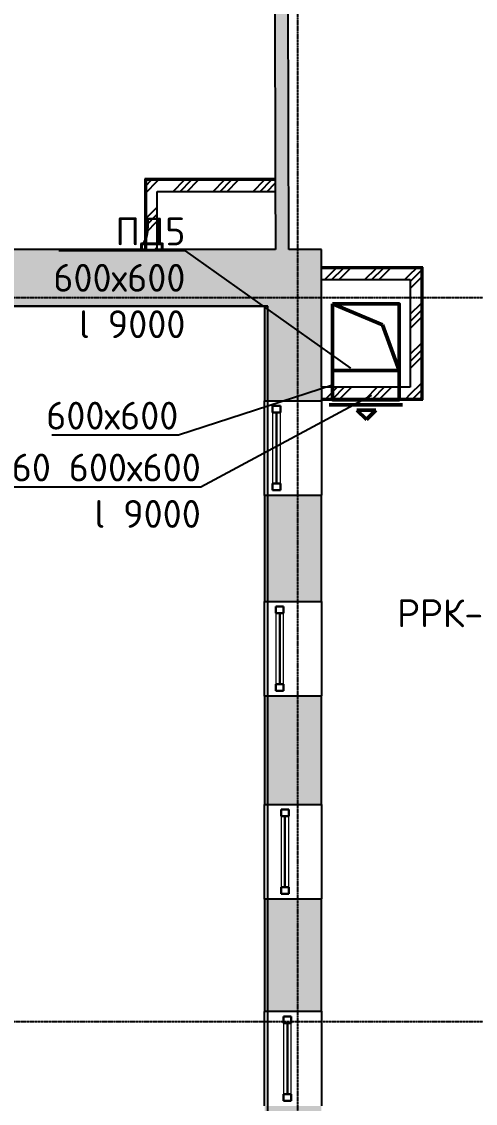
# Model space of a CAD drawing. Header units: millimetres. Extents: x -33838 to 476301, y -41806 to 120107.
# Drawn here: x 320835 to 324908, y 1522 to 11234 of the extents above; entities that cross this region are included whole.
import ezdxf
from ezdxf import colors
from ezdxf.entities.mleader import LeaderData, LeaderLine
from ezdxf.math import Vec2, Vec3

# ---------------------------------------------------------------- set-up
doc = ezdxf.new("R2010")
doc.units = ezdxf.units.MM
doc.linetypes.add('ADSK_Линия сетки', pattern=[25, 20, -2.5, 0, -2.5])
doc.linetypes.add('ADSK_Снесено', pattern=[4.5, 3, -1.5])
for name, color, linetype, lineweight, true_color in [('_ Окна', 5, 'Continuous', 30, 0x0000ff), ('Стены внутренние', 5, 'Continuous', 18, 0x0000ff), ('Стены наружные', 1, 'ADSK_Снесено', 18, 0xff0000), ('Стены штриховка', 5, 'Continuous', 18, 0x0000ff)]:
    doc.layers.add(name, color=color, linetype=linetype, lineweight=lineweight, true_color=true_color)
doc.layers.add('Окна', color=251, linetype='Continuous', lineweight=18)
doc.layers.add('ПОДПОР', color=1, linetype='Continuous', lineweight=50)
doc.styles.add('ISOCPEUR', font='isocpeur.ttf', dxfattribs={"height": 250})
pattern_1 = [(45, (322754.53, 150), (-179.605, 179.605), []), (45, (322818.03, 150), (0, 359.21), []), (45, (322691.03, 150), (0, 359.21), [])]

# ---------------------------------------------------------------- blocks, each defined once
blk = doc.blocks.new('Витраж-тент со смещением вовне - 60мм 30 сдвиг-V7-04 План 4-го этажа')
at = {"layer": '_ Окна'}
for p, q in [((-379, 25), (-379, -45)), ((-379, 25), (-319, 25)), ((-379, -45), (-379, 25)), ((-319, 25), (-319, -45)), ((379, 25), (319, 25)), ((319, 25), (319, -45)), ((379, -45), (379, 25)), ((379, -45), (379, 25)), ((-319, -45), (-379, -45)), ((-319, -10), (319, -10)), ((319, -45), (379, -45))]:
    blk.add_line(p, q, dxfattribs=at)
at = {"layer": 'Окна'}
for p, q in [((319, 25), (-319, 25)), ((-319, -45), (319, -45))]:
    blk.add_line(p, q, dxfattribs=at)

msp = doc.modelspace()

# ---------------------------------------------------------------- hatches: boundary and pattern name
at = {"layer": 'Стены внутренние', "lineweight": 25, "true_color": 0x636466}
msp.add_hatch(color=251, dxfattribs=at).paths.add_polyline_path([(323232.76956, 9189.25245), (323223.90373, 12521.95083), (323103.90416, 12521.62636), (323112.76913, 9189.25245)])
h = msp.add_hatch(dxfattribs=at)
h.set_pattern_fill('FP_1', color=251, style=0, pattern_type=2)
h.set_pattern_definition(pattern_1)
h.paths.add_polyline_path([(321951.76748, 9189.25245), (322051.76748, 9189.25245), (322051.76748, 9810.33716), (321951.76748, 9810.33716), (321951.76748, 9683.51984)])
h = msp.add_hatch(dxfattribs=at)
h.set_pattern_fill('FP_1', color=251, style=0, pattern_type=2)
h.set_pattern_definition(pattern_1)
h.paths.add_polyline_path([(323103.90416, 9710.33716), (323111.38292, 9710.33716), (323111.11689, 9810.33716), (322051.76748, 9810.33716), (322051.76748, 9710.33716)])
h = msp.add_hatch(dxfattribs=at)
h.set_pattern_fill('FP_1', color=251, style=0, pattern_type=2)
h.set_pattern_definition(pattern_1)
h.paths.add_polyline_path([(324322.91266, 8918.06061), (324322.91266, 9018.06061), (323525.32804, 9018.06061), (323525.32804, 8918.06061)])
h = msp.add_hatch(dxfattribs=at)
h.set_pattern_fill('FP_1', color=251, style=0, pattern_type=2)
h.set_pattern_definition(pattern_1)
h.paths.add_polyline_path([(324422.91266, 7851.38518), (324422.91266, 9018.06061), (324322.91266, 9018.06061), (324322.91266, 7851.38518)])
h = msp.add_hatch(dxfattribs=at)
h.set_pattern_fill('FP_1', color=251, style=0, pattern_type=2)
h.set_pattern_definition(pattern_1)
h.paths.add_polyline_path([(324322.91266, 7851.38518), (324322.91266, 7951.38518), (323525.32804, 7951.38518), (323525.32804, 7851.38518)])
at = {"layer": 'Стены наружные', "lineweight": 25, "true_color": 0x636466}
msp.add_hatch(color=251, dxfattribs=at).paths.add_polyline_path([(323352.51998, 8679.25245), (323525.32804, 8679.25245), (323525.32804, 9189.25245), (316613.4925, 9189.25245), (316613.4925, 8679.25245), (323270.16168, 8679.25245)])
h = msp.add_hatch(color=251, dxfattribs=at)
h.paths.add_polyline_path([(323457.14692, 422.0206), (323525.32804, 422.0206), (323525.32804, 1498.76228), (323015.32804, 1498.76228), (323015.32804, 422.0206), (323352.51998, 422.0206)])
h.paths.add_polyline_path([(323525.32804, 2348.76228), (323525.32804, 3356.06065), (323015.32804, 3356.06065), (323015.32804, 2348.76228), (323457.14692, 2348.76228)])
h.paths.add_polyline_path([(323410.13803, 4206.06065), (323525.32804, 4206.06065), (323525.32804, 5178.61193), (323015.32804, 5178.61193), (323015.32804, 4206.06065), (323352.51998, 4206.06065)])
h.paths.add_polyline_path([(323525.32804, 6028.61193), (323525.32804, 6980.72217), (323015.32804, 6980.72217), (323015.32804, 6028.61193), (323457.14692, 6028.61193)])
h.paths.add_polyline_path([(323352.51998, 7830.72217), (323525.32804, 7830.72217), (323525.32804, 8679.25245), (323015.32804, 8679.25245), (323015.32804, 7830.72217), (323265.59042, 7830.72217)])

# ---------------------------------------------------------------- linework, layer by layer
at = {"linetype": 'ADSK_Линия сетки', "lineweight": 25}
for p, q in [((323314.44493, -2753.38365), (323314.44493, 44571.85247)), ((311668.30983, 8756.78828), (379896.25284, 8756.78828)), ((311668.30983, 2256.78828), (379896.25284, 2256.78828))]:
    msp.add_line(p, q, dxfattribs=at)
at = {"color": 251, "lineweight": 25, "true_color": 0x636466}
for points in [[(368787.74668, 21084.05859), (368787.74668, 43909.20652), (378787.15222, 43909.20652), (378968.4838, 8682.30207), (372687.93529, 8682.30207), (372687.93529, 300.23165), (364791.46628, 300.23165), (364791.46628, 2256.78828), (353990.50813, 2336.47811), (354090.93005, 2335.73719), (354090.93005, -2582.56685), (341727.17826, -2582.56685), (341727.17826, 2336.47811), (331027.53199, 2336.47811), (331027.53199, 422.0206), (323045.03328, 456.78828), (323045.03328, 8679.25245)], [(323045.03328, 8679.25245), (316613.4925, 8679.25245), (316475.78335, 43878.86858), (326698.0336, 43878.86858), (326698.0336, 21068.63165), (326084.6294, 21068.63165), (326136.16785, 13231.21845)]]:
    msp.add_lwpolyline(points, dxfattribs=at)
at = {"layer": 'ПОДПОР'}
for p, q in [((324074.62157, 8512.12101), (323624.12035, 8700.57448)), ((324224.12035, 8100.57448), (324074.62157, 8512.12101)), ((324252.37688, 7792.35431), (323595.86382, 7792.35431)), ((324012.9681, 7744.78905), (323844.75008, 7744.78905)), ((323844.75008, 7744.78905), (323928.85909, 7660.68004)), ((323928.85909, 7660.68004), (324012.9681, 7744.78905))]:
    msp.add_line(p, q, dxfattribs=at)
for points in [[(323624.12035, 8700.57448), (324224.12035, 8700.57448), (324224.12035, 8100.57448), (323624.12035, 8100.57448)], [(323624.12035, 8100.57448), (324224.12035, 8100.57448), (324224.12035, 7839.38518), (323624.12035, 7839.38518)]]:
    msp.add_lwpolyline(points, close=True, dxfattribs=at)
at = {"layer": 'Стены внутренние', "color": 251, "lineweight": 25, "true_color": 0x636466}
for p, q in [((323103.90416, 12521.6316), (323111.08497, 9822.33716)), ((323232.76956, 9189.25245), (323223.90373, 12521.95083)), ((321939.76748, 9822.33716), (321939.76748, 9189.25245)), ((323111.08497, 9822.33716), (321939.76748, 9822.33716)), ((323111.09029, 9820.33716), (323112.76913, 9189.25245)), ((322051.76748, 9189.25245), (322051.76748, 9710.33716)), ((322051.76748, 9710.33716), (323111.38292, 9710.33716)), ((321941.76748, 9189.25245), (322051.76748, 9189.25245)), ((324434.91266, 9030.06061), (323525.32804, 9030.06061)), ((324434.91266, 7839.38518), (324434.91266, 9030.06061)), ((323525.32804, 8918.06061), (324322.91266, 8918.06061)), ((324322.91266, 8918.06061), (324322.91266, 7951.38518)), ((324322.91266, 7951.38518), (323525.32804, 7951.38518)), ((323525.32804, 7951.38518), (323525.32804, 7841.38518)), ((323525.32804, 7839.38518), (324434.91266, 7839.38518))]:
    msp.add_line(p, q, dxfattribs=at)
at = {"layer": 'Стены наружные', "color": 251, "lineweight": 25, "true_color": 0x636466}
for p, q in [((321939.76748, 9189.25245), (317123.4925, 9189.25245)), ((323112.76913, 9189.25245), (322051.76748, 9189.25245)), ((323525.32804, 9189.25245), (323232.76956, 9189.25245)), ((323525.32804, 7951.38518), (323525.32804, 9189.25245)), ((316613.4925, 8679.25245), (323015.32804, 8679.25245)), ((323015.32804, 8679.25245), (323015.32804, 7830.72217)), ((323015.32804, 7830.72217), (323525.32804, 7830.72217)), ((323015.32804, 6980.72217), (323015.32804, 7830.72217)), ((323525.32804, 7830.72217), (323525.32804, 7839.38518)), ((323525.32804, 7830.72217), (323525.32804, 6980.72217)), ((323015.32804, 6980.72217), (323015.32804, 6028.61193)), ((323525.32804, 6980.72217), (323015.32804, 6980.72217)), ((323525.32804, 6028.61193), (323525.32804, 6980.72217)), ((323015.32804, 6028.61193), (323525.32804, 6028.61193)), ((323015.32804, 5178.61193), (323015.32804, 6028.61193)), ((323525.32804, 6028.61193), (323525.32804, 5178.61193)), ((323015.32804, 5178.61193), (323015.32804, 4206.06065)), ((323525.32804, 5178.61193), (323015.32804, 5178.61193)), ((323525.32804, 4206.06065), (323525.32804, 5178.61193)), ((323015.32804, 4206.06065), (323525.32804, 4206.06065)), ((323015.32804, 3356.06065), (323015.32804, 4206.06065)), ((323525.32804, 4206.06065), (323525.32804, 3356.06065)), ((323015.32804, 3356.06065), (323015.32804, 2348.76228)), ((323525.32804, 3356.06065), (323015.32804, 3356.06065)), ((323525.32804, 2348.76228), (323525.32804, 3356.06065)), ((323015.32804, 2348.76228), (323525.32804, 2348.76228)), ((323015.32804, 1498.76228), (323015.32804, 2348.76228)), ((323525.32804, 2348.76228), (323525.32804, 1498.76228))]:
    msp.add_line(p, q, dxfattribs=at)
at = {"layer": 'Стены штриховка', "color": 251, "lineweight": 25, "true_color": 0x636466}
for p, q in [((323111.09029, 9820.33716), (321939.76748, 9820.33716)), ((321941.76748, 9822.33716), (321941.76748, 9189.25245)), ((321951.76748, 9820.33716), (321951.76748, 9822.33716)), ((321951.76748, 9810.33716), (321951.76748, 9189.25245)), ((323111.11689, 9810.33716), (321951.76748, 9810.33716)), ((323111.09029, 9820.33716), (323111.08497, 9822.33716)), ((321939.76748, 9189.25245), (321941.76748, 9189.25245)), ((324434.91266, 9028.06061), (323525.32804, 9028.06061)), ((324422.91266, 9018.06061), (323525.32804, 9018.06061)), ((324422.91266, 9030.06061), (324422.91266, 9028.06061)), ((324422.91266, 7851.38518), (324422.91266, 9018.06061)), ((324432.91266, 7839.38518), (324432.91266, 9030.06061)), ((323525.32804, 7851.38518), (324422.91266, 7851.38518)), ((323525.32804, 7841.38518), (323525.32804, 7839.38518)), ((323525.32804, 7841.38518), (324434.91266, 7841.38518)), ((324422.91266, 7841.38518), (324422.91266, 7839.38518))]:
    msp.add_line(p, q, dxfattribs=at)

# ---------------------------------------------------------------- block references
at = {"layer": '_ Окна', "color": 251, "lineweight": 25, "true_color": 0x636466, "rotation": 89.99999999999993}
for p in [(323112.06586, 7405.72217), (323141.54277, 5603.61193), (323188.55228, 3781.06065), (323210.52293, 1923.76228)]:
    msp.add_blockref('Витраж-тент со смещением вовне - 60мм 30 сдвиг-V7-04 План 4-го этажа', p, dxfattribs=at)

# ---------------------------------------------------------------- leaders
ml = msp.add_multileader_mtext('Standard')
ml.set_content('ПД5\\P600х600\\Pl 9000', color=256, style='ISOCPEUR')
ml.set_leader_properties()
ml.build(insert=Vec2(0, 0))
ml.multileader.update_dxf_attribs({"text_left_attachment_type": 6, "text_right_attachment_type": 6, "dogleg_length": 0.36, "arrow_head_size": 0.18})
ctx = ml.context
ctx.base_point, ctx.char_height, ctx.arrow_head_size, ctx.landing_gap_size, ctx.plane_origin = Vec3(321130.06747, 9176.06929), 250, 0.18, 0.09, Vec3(323589.63572, 8123.20219)
ctx.left_attachment, ctx.right_attachment, ctx.text_align_type = 6, 6, 2
notes = []
notes.append((ctx, [(0, (1, 1, 0), (322305.60747, 9176.06929), (-1, 0), 0.36, [(0, [(323789.63572, 8123.20219)], 0, [])])]))
ctx.mtext.insert, ctx.mtext.width, ctx.mtext.alignment, ctx.mtext.flow_direction = Vec3(322305.15747, 9476.06929), 1124.1559819, 3, 5
ml = msp.add_multileader_mtext('Standard')
ml.set_content('600х600', color=256, style='ISOCPEUR')
ml.set_leader_properties()
ml.build(insert=Vec2(0, 0))
ml.multileader.update_dxf_attribs({"text_left_attachment_type": 6, "text_right_attachment_type": 6, "dogleg_length": 0.36, "arrow_head_size": 0.18})
ctx = ml.context
ctx.base_point, ctx.char_height, ctx.arrow_head_size, ctx.landing_gap_size, ctx.plane_origin = Vec3(321066.32236, 7521.58355), 250, 0.18, 0.09, Vec3(323424.12035, 7969.97983)
ctx.left_attachment, ctx.right_attachment, ctx.text_align_type = 6, 6, 2
notes.append((ctx, [(0, (1, 1, 0), (322241.86236, 7521.58355), (-1, 0), 0.36, [(0, [(323624.12035, 7969.97983)], 0, [])])]))
ctx.mtext.insert, ctx.mtext.width, ctx.mtext.alignment, ctx.mtext.flow_direction = Vec3(322241.41236, 7821.58355), 1124.1559819, 3, 5
ml = msp.add_multileader_mtext('Standard')
ml.set_content('РРК-1-60 600х600\\Pl 9000', color=256, style='ISOCPEUR')
ml.set_leader_properties()
ml.build(insert=Vec2(0, 0))
ml.multileader.update_dxf_attribs({"text_left_attachment_type": 6, "text_right_attachment_type": 6, "dogleg_length": 0.36, "arrow_head_size": 0.18})
ctx = ml.context
ctx.base_point, ctx.char_height, ctx.arrow_head_size, ctx.landing_gap_size, ctx.plane_origin = Vec3(319693.35054, 7055.88805), 250, 0.18, 0.09, Vec3(324479.98714, 8817.83569)
ctx.left_attachment, ctx.right_attachment, ctx.text_align_type = 6, 6, 2
notes.append((ctx, [(1, (1, 1, 0), (322443.89054, 7055.88805), (-1, 0), 0.36, [(0, [(323974.12035, 7878.76731)], 0, [])])]))
ctx.mtext.insert, ctx.mtext.alignment, ctx.mtext.flow_direction = Vec3(322443.44054, 7355.88805), 3, 5
at = {"ltscale": 10}
ml = msp.add_multileader_mtext('Standard', dxfattribs=at)
ml.set_content('РРК-1D-60 900х400\\Pl 10000', color=256, style='ISOCPEUR')
ml.set_leader_properties()
ml.build(insert=Vec2(0, 0))
ml.multileader.update_dxf_attribs({"text_left_attachment_type": 6, "text_right_attachment_type": 6, "dogleg_length": 0.36, "arrow_head_size": 0.18})
ctx = ml.context
ctx.base_point, ctx.char_height, ctx.arrow_head_size, ctx.landing_gap_size, ctx.plane_origin = Vec3(324221.76948, 5747.68175), 250, 0.18, 0.09, Vec3(328191.73082, 4988.84492)
ctx.left_attachment, ctx.right_attachment, ctx.text_align_type = 6, 6, 2
notes.append((ctx, [(0, (1, 1, 0), (327094.46857, 5747.68175), (-1, 0), 0.36, [(0, [(328191.73082, 4988.84492)], 0, [])])]))
ctx.mtext.insert, ctx.mtext.alignment, ctx.mtext.flow_direction = Vec3(327196.85948, 6047.68175), 3, 5
for ctx, leaders in notes:
    for number, flags, end, landing, length, lines in leaders:
        leader = LeaderData()
        leader.index, (leader.has_last_leader_line, leader.has_dogleg_vector, leader.attachment_direction) = number, flags
        leader.last_leader_point, leader.dogleg_vector, leader.dogleg_length = Vec3(end), Vec3(landing), length
        for number, points, colour, breaks in lines:
            line = LeaderLine()
            line.index, line.vertices, line.color, line.breaks = number, Vec3.list(points), colors.encode_raw_color(colour), breaks
            leader.lines.append(line)
        ctx.leaders.append(leader)

doc.saveas('drawing.dxf')
